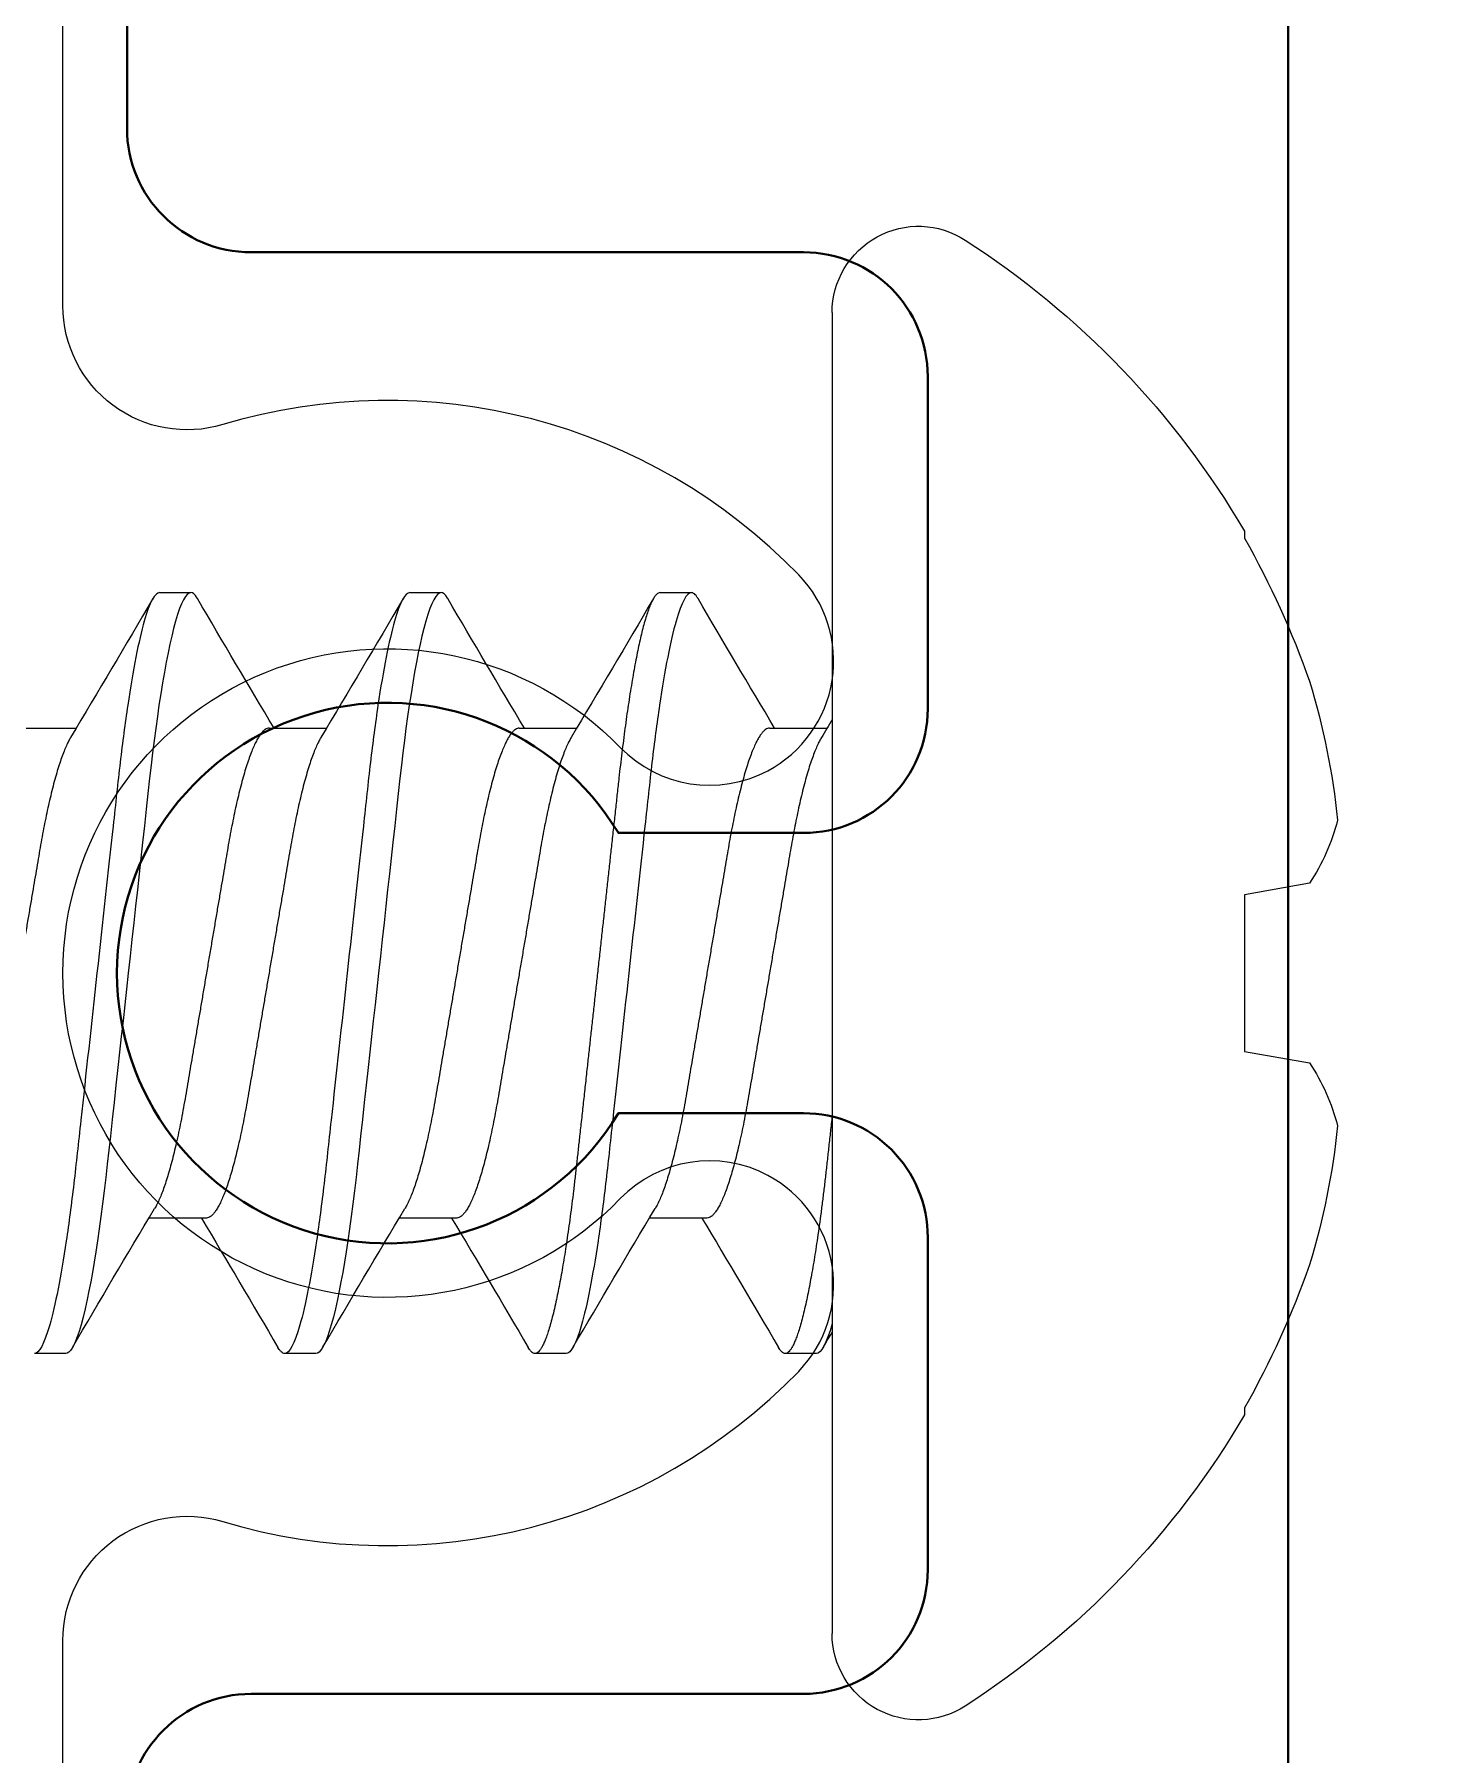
# Model space of a CAD drawing. Extents: x -23 to 190, y -172 to 85.
# Drawn here: x 19.6847 to 20.0371, y 50.8085 to 51.2381 of the extents above; entities that cross this region are included whole.
import ezdxf

# ---------------------------------------------------------------- set-up
doc = ezdxf.new("R2010")
doc.units = 0
doc.header["$MEASUREMENT"] = 0
doc.layers.get('0').update_dxf_attribs({"linetype": 'CONTINUOUS'})
for name, color, linetype in [('Ballons', 7, 'CONTINUOUS'), ('DIM', 7, 'CONTINUOUS'), ('FRAME', 1, 'CONTINUOUS')]:
    doc.layers.add(name, color=color, linetype=linetype)

# ---------------------------------------------------------------- blocks, each defined once
blk = doc.blocks.new('3800 NAIL-ON FRAME')
blk.add_lwpolyline([(-0.2315000000000111, 0.4539999999999935, -0.4142135623731013), (-0.2005000000000052, 0.4230000000000018, -0.414213562373095), (-0.2315000000000111, 0.3919999999999959), (-0.4194999999999993, 0.3919999999999959, 0.4142135623730888), (-0.4505000000000052, 0.36099999999999), (-0.4505000000000052, 0.1110000000000184, 0.4142135623731013), (-0.4194999999999993, 0.0800000000000125), (0.6328386667520078, 0.0800000000000125, 0.5023996456153773), (0.6625312031352735, 0.1199080459770272, -0.2802931864830178), (0.7000410158703687, 0.2637468270843755, -0.4989546285431027), (0.7489734297666075, 0.2560266578411188, -0.3342632004438081), (0.7431630929056325, 0.2191992517051347, 2.470835885113008), (0.8558369070944138, 0.2191992517051347, -0.334263200443826), (0.850026570233382, 0.2560266578411188, -0.4989546285431121), (0.8989589841296208, 0.2637468270843613, -0.2802931864830187), (0.9364687968647161, 0.1199080459770272, 0.5023996456153835), (0.9661613332479817, 0.0800000000000125), (1.412499999999994, 0.0800000000000125, 0.4142135623730909)], format="xyb")
blk = doc.blocks.new('no 10 1 in')
at = {"color": 7, "linetype": 'Continuous', "lineweight": 15}
for p, q in [((55.20248300081474, 25.74198205439473), (55.20248300081474, 25.41210496750098)), ((55.09949382173606, 25.68738256865806), (55.09949382173606, 25.68563231801015)), ((55.24545174943609, 25.67204351016642), (55.23763925010341, 25.67204351016642)), ((55.30795175326404, 25.67204351016642), (55.30013924934809, 25.67204351016642)), ((55.370451757092, 25.67204351016642), (55.36263924400949, 25.67204351016642)), ((55.21810800062591, 25.63821439554657), (55.20375035232002, 25.63821439554657)), ((55.28060800330805, 25.63821439554657), (55.26625037791856, 25.63821439554657)), ((55.34310799796944, 25.63821439554657), (55.32875035883011, 25.63821439554657)), ((55.40560799263083, 25.63821439554657), (55.39125035349151, 25.63821439554657)), ((55.08325871873391, 25.59948114686674), (55.09949382173606, 25.59661846017288)), ((55.09949382173606, 25.59661846017288), (55.09949382173606, 25.55746856172282)), ((55.09949382173606, 25.55746856172282), (55.08325871873391, 25.55460587502896)), ((55.23373300043708, 25.51587262634913), (55.24809064645132, 25.51587262634913)), ((55.29623300197339, 25.51587262634913), (55.3105906227796, 25.51587262634913)), ((55.35873300580135, 25.51587262634913), (55.37309064494067, 25.51587262634913)), ((55.20638925076753, 25.48204351172928), (55.21420175095957, 25.48204351172928)), ((55.26888925201739, 25.48204351172928), (55.27670175135007, 25.48204351172928)), ((55.33138924667879, 25.48204351172928), (55.33920175059474, 25.48204351172928)), ((55.3938892596733, 25.48204351172928), (55.4017017544227, 25.48204351172928)), ((55.09949382173606, 25.46845470388555), (55.09949382173606, 25.46670445323765))]:
    blk.add_line(p, q, dxfattribs=at)
at = {"color": 7, "linetype": 'Continuous', "lineweight": 15, "flags": 128}
for points in [[(55.29847132028281, 25.67054969075648), (55.2985542593247, 25.67070075567803), (55.29896746955126, 25.67129432715438), (55.29936990906891, 25.67171352314512), (55.29976074372062, 25.6719618177768), (55.30013924934809, 25.67204351016642), (55.30057188351693, 25.67193712306208), (55.30102043083527, 25.67161325930338), (55.30148376381614, 25.67106580479429), (55.30196061747416, 25.670290038756), (55.30244957099239, 25.6692827895585), (55.30294005532627, 25.66806669860689), (55.30343911039448, 25.66662596275039), (55.30394503121671, 25.66496237863492), (55.30445605781328, 25.6630794020539), (55.30491514667651, 25.66121692190276), (55.30537549135857, 25.65918835283696), (55.30583576270815, 25.65699942395699), (55.30629460407424, 25.65465679018596), (55.30675068630554, 25.65216800935323), (55.30720269858385, 25.64954139552944), (55.3076493759238, 25.6467859823602), (55.30808950833935, 25.64391139015107), (55.30850063775662, 25.64107844162753), (55.30890387476506, 25.63815602747085), (55.30929834854139, 25.63515339215754), (55.3096832707614, 25.63207992224586), (55.31005788976711, 25.62894507304324), (55.31042157306581, 25.62575827235744), (55.31084289569866, 25.62192627870829), (55.3112782156698, 25.61795619082108), (55.31172819297162, 25.61385237656203), (55.31219168178403, 25.60962535226797), (55.3126158735504, 25.60575670841721), (55.31304879188262, 25.60180846673597), (55.31348935512653, 25.59779056835941), (55.31393638996234, 25.5937135880612), (55.31438868640404, 25.58958864831702), (55.31484497029968, 25.5854273305035), (55.31530393999762, 25.58124156318076), (55.31576424801344, 25.57704351094785), (55.31620170379325, 25.57305390029138), (55.31663800458639, 25.56907483519017), (55.31707200457279, 25.56511676695578), (55.31750257626545, 25.56118996586019), (55.3179286196771, 25.55730442918374), (55.31834908981979, 25.55346979785673), (55.31883610002714, 25.54902826687401), (55.31931239452494, 25.54468440559633), (55.31977655249629, 25.54045129470592), (55.32022726312297, 25.53634080948227), (55.32061737361639, 25.53278301058226), (55.32099516425211, 25.52933790996369), (55.32137443070413, 25.52597059677985), (55.3217659986807, 25.52265809504615), (55.32216910735729, 25.51941137713585), (55.32258294090998, 25.51624144750514), (55.32300657351614, 25.51315927394401), (55.32343899685409, 25.51017563174463), (55.32385708369097, 25.50744116875005), (55.32428114712549, 25.50481388576731), (55.32471013300314, 25.50230208770048), (55.32514296883632, 25.49991358445934), (55.32557853630461, 25.4976556405433), (55.32601568958791, 25.49553487420924), (55.32653138196392, 25.49321954762276), (55.32704579102143, 25.49111133947696), (55.3275570284489, 25.48921709719274), (55.32806327010076, 25.4875420090435), (55.32850958077827, 25.48623452748098), (55.3289492731989, 25.485106013851), (55.32938120154256, 25.48415681648287), (55.32980426582196, 25.48338626621767), (55.33021747604852, 25.48279269474132), (55.3306199063996, 25.48237349875058), (55.33101074105132, 25.4821252041189), (55.33138924667879, 25.48204351172928), (55.33138924667879, 25.48204351172928)], [(55.36097135161045, 25.67054975492241), (55.36105425398609, 25.67070075567803), (55.36146746421265, 25.67129432715438), (55.36186991289686, 25.67171352314512), (55.36226073838201, 25.6719618177768), (55.36263924400949, 25.67204351016642), (55.36307188734489, 25.67193712306208), (55.36352042549667, 25.67161325930338), (55.36398375847754, 25.67106580479429), (55.36446062130211, 25.670290038756), (55.36494956565379, 25.6692827895585), (55.36544004998767, 25.66806669860689), (55.36593911422244, 25.66662596275039), (55.36644503504466, 25.66496237863492), (55.36695605247468, 25.6630794020539), (55.36741515050447, 25.66121692190276), (55.36787549518653, 25.65918835283696), (55.36833576653611, 25.65699942395699), (55.3687946079022, 25.65465679018596), (55.36925068096694, 25.65216800935323), (55.36970270241181, 25.64954139552944), (55.3701493705852, 25.6467859823602), (55.37058951216731, 25.64391139015107), (55.37100063241801, 25.64107844162753), (55.37140386942645, 25.63815602747085), (55.37179836153591, 25.63515339215754), (55.37218326542281, 25.63207992224586), (55.3725578844285, 25.62894507304324), (55.37292157689377, 25.62575827235744), (55.37334289036005, 25.62192627870829), (55.3737782103312, 25.61795619082108), (55.37422819679958, 25.61385237656203), (55.37469167644542, 25.60962535226797), (55.37511586821179, 25.60575670841721), (55.37554878654402, 25.60180846673597), (55.37598934978792, 25.59779056835941), (55.37643638462374, 25.5937135880612), (55.37688868106544, 25.58958864831702), (55.37734497412764, 25.5854273305035), (55.37780394382558, 25.58124156318076), (55.37826425184139, 25.57704351094785), (55.37870171678776, 25.57305390029138), (55.37913800841435, 25.56907483519017), (55.37957200840074, 25.56511676695578), (55.38000258009341, 25.56118996586019), (55.38042862350505, 25.55730442918374), (55.38084909364775, 25.55346979785673), (55.38133609468854, 25.54902826687401), (55.38181238918634, 25.54468440559633), (55.38227654715768, 25.54045129470592), (55.38272726695093, 25.53634080948227), (55.38311737744434, 25.53278301058226), (55.38349516808007, 25.52933790996369), (55.38387442536553, 25.52597059677985), (55.38426600250866, 25.52265809504615), (55.38466911118525, 25.51941137713585), (55.38508294473794, 25.51624144750514), (55.38550656817754, 25.51315927394401), (55.38593899151548, 25.51017563174463), (55.38635707835237, 25.50744116875005), (55.38678114178688, 25.50481388576731), (55.3872101368311, 25.50230208770048), (55.38764296349772, 25.49991358445934), (55.38807854013257, 25.4976556405433), (55.38851569341587, 25.49553487420924), (55.38903138579187, 25.49321954762276), (55.38954579484938, 25.49111133947696), (55.39005703227686, 25.48921709719274), (55.39056326476215, 25.4875420090435), (55.39100958460622, 25.48623452748098), (55.39144928619342, 25.485106013851), (55.39188119620395, 25.48415681648287), (55.39230426964991, 25.48338626621767), (55.39271747987647, 25.48279269474132), (55.39311991022756, 25.48237349875058), (55.39351073571271, 25.4821252041189), (55.3938892596733, 25.48204351172928), (55.3938892596733, 25.48204351172928)]]:
    blk.add_lwpolyline(points, dxfattribs=at)
at = {"color": 7, "linetype": 'Continuous', "lineweight": 15}
for centre, radius, start, end in [((55.18092154426161, 25.74198205439473), 0.02156145655312534, 0, 122.8269558701227), ((55.28732704218613, 25.57704351094785), 0.2178440413713973, 122.8269558701227, 149.5687030616752), ((55.28998055569139, 25.57752083767375), 0.2190280554298501, 150.4227545900231, 160.7023379561405), ((51.50480946140726, 27.85534730688103), 4.323754595257781, 329.1508481980541, 329.6488847840764), ((58.80120793838091, 27.75101311908649), 4.118230013088147, 210.3433357946195, 210.9045057771042), ((51.65367072428712, 27.80427646349839), 4.223423612983351, 329.1448933777581, 329.6547560489629), ((58.80174858982803, 27.71433524226488), 4.046229311126766, 210.3383263484234, 210.9094962099557), ((51.75610321977281, 27.78065740000786), 4.17702943047085, 329.1420961096958, 329.6576222543163), ((58.8580496464686, 27.71066686231959), 4.039026352696465, 210.3378401741178, 210.9100133125759), ((55.25796247835129, 25.59666824675716), 0.1826348413283168, 163.052867803224, 174.1784538826409), ((57.16926514069661, 26.81522667557482), 2.290983697568838, 210.85319185253, 210.9833209132593), ((55.12544307778808, 25.62765663442946), 0.05072847838185632, 194.2228239233463, 213.7394783919542), ((55.12544307778808, 25.52643038746624), 0.05072847838185224, 146.2605216080458, 165.7771760766556), ((55.25796247835127, 25.55741877513854), 0.1826348413283023, 185.8215461173591, 196.947132196777), ((51.77474322475578, 23.43954461363428), 4.046635323498558, 30.33836058820833, 30.90947317495329), ((51.77557817450397, 23.4030418779116), 4.118293560377262, 30.34333453792866, 30.90449582873395), ((51.90534072921893, 23.44285925778144), 4.040130109436084, 30.33789598918698, 30.90991267716701), ((58.82012580343135, 23.37379167677278), 4.176318377548153, 149.1420537306423, 149.6576676404645), ((58.92247067112373, 23.3502248229983), 4.222610561541875, 149.1448503211664, 149.6548111339427), ((58.94494949886298, 23.37389479919774), 4.176114131141846, 149.1420275537301, 149.6576667535152), ((55.28998055569138, 25.57656618422195), 0.2190280554298468, 199.2976620438602, 209.5772454099777), ((49.73058557969242, 22.27333169974884), 6.345983025656026, 30.388588905166, 30.42866092032509), ((55.28732704218613, 25.57704351094785), 0.2178440413713974, 210.4312969383257, 237.1730441298779), ((55.18092154426161, 25.41210496750098), 0.02156145655312525, 237.1730441298779, 0)]:
    blk.add_arc(centre, radius, start, end, dxfattribs=at)
for points, knots in [([(55.23597153416068, 25.67055007575203), (55.23599914077148, 25.67060112026307), (55.2361668211121, 25.67091116053054), (55.23646717666681, 25.67131246388517), (55.23686991512875, 25.67174084398432), (55.23726116982814, 25.67199551573273), (55.2375136630623, 25.67202756784065), (55.23763925010341, 25.67204351016642)], [0, 0, 0, 0, 0.0475846241560833, 0.2890251919446797, 0.5283640768646897, 0.765414070343236, 1, 1, 1, 1]), ([(55.23763925081474, 25.67204351094785), (55.2387668880597, 25.67204351094785), (55.24008132845672, 25.66973142796351), (55.24283517113637, 25.66010102345725), (55.24426689270705, 25.65279271829845), (55.24625081307305, 25.6394707256115), (55.24688506857959, 25.63465332724029), (55.24807006589627, 25.6246057901924), (55.24862143672465, 25.61938597544946), (55.25047731918657, 25.60246032739677), (55.25186868211026, 25.58977109753273), (55.25465981953252, 25.56431592424166), (55.25605118245564, 25.5516266943828), (55.25790706491615, 25.53470104634298), (55.25845843574398, 25.52948123160492), (55.2596434330617, 25.51943369456226), (55.2602776885687, 25.51461629619478), (55.26226160893571, 25.50129430352214), (55.26369333050658, 25.49398599837725), (55.26644717318553, 25.4843555939016), (55.2677616135794, 25.4820435109337), (55.26888925082549, 25.48204351094785)], [0, 0, 0, 0, 0.125, 0.125, 0.25, 0.25, 0.3124999999999999, 0.3124999999999999, 0.3749999999999999, 0.3749999999999999, 0.4999999999999998, 0.4999999999999998, 0.6249999999999998, 0.6249999999999998, 0.6874999999999998, 0.6874999999999998, 0.7499999999999998, 0.7499999999999998, 0.8749999999999999, 0.8749999999999999, 1, 1, 1, 1]), ([(55.24545174943609, 25.67204351016642), (55.24559520275932, 25.67202300416853), (55.24588380951816, 25.67198174914944), (55.24633304079947, 25.67164559174505), (55.246796222383, 25.67110143135447), (55.2472731292911, 25.67032471045599), (55.24775914352301, 25.66932372785606), (55.2482525747873, 25.66810025594469), (55.24875162516673, 25.66665952158846), (55.24925754654697, 25.66499593769278), (55.24975026806415, 25.66318040968329), (55.25022764470807, 25.66124370016087), (55.25068799761355, 25.65921515166657), (55.25114825673576, 25.65702624981231), (55.25160709338569, 25.65468363904181), (55.25206317342417, 25.652194887003), (55.25251518393334, 25.64956828516565), (55.25296185873412, 25.6468128832244), (55.25339477187756, 25.64398547447141), (55.25381313070754, 25.64110270693535), (55.25421637270828, 25.63818025321751), (55.2546108671933, 25.63517755714143), (55.2549957745166, 25.63210400426111), (55.25537047274166, 25.62896904230123), (55.25575605328009, 25.62558835423124), (55.25615451746472, 25.6219284952143), (55.25659084373287, 25.61795655007512), (55.25704063021532, 25.61385252726575), (55.25748743500763, 25.60977819042834), (55.25792837687823, 25.60575664266631), (55.25836131116132, 25.60180834635605), (55.25880187086179, 25.59779042968723), (55.25924890438402, 25.59371344722477), (55.25970120086814, 25.58958852713243), (55.26015747840652, 25.58542724023919), (55.2606164464665, 25.58124151864332), (55.26106912942341, 25.5771130355999), (55.26151420362378, 25.57305394315996), (55.2619505000359, 25.56907491212181), (55.26238449943384, 25.56511687279165), (55.2628150604089, 25.56119009382042), (55.26324111161419, 25.55730454875487), (55.26368638532995, 25.55324367460072), (55.26414858588426, 25.54902835783096), (55.26462488876116, 25.54468440880887), (55.2650891135825, 25.54045115782303), (55.26552381714713, 25.53648495682848), (55.26593039460857, 25.53278257361333), (55.26630753020961, 25.52932275727501), (55.26668656419744, 25.52594406043168), (55.26707855476241, 25.52263146305734), (55.26748157148268, 25.51938463018944), (55.26789544606005, 25.51621462776006), (55.26831907955442, 25.51313240926811), (55.26874428525369, 25.51019858678821), (55.2691696025306, 25.50741687997505), (55.26959365974108, 25.50478959692839), (55.27002265271222, 25.50227781539368), (55.27045547607911, 25.499889331286), (55.27089104419235, 25.49763140672428), (55.27135422058555, 25.49538440877557), (55.27184388328973, 25.49318595399443), (55.2723582785206, 25.49107776727332), (55.27286951607229, 25.48918354663703), (55.27335779523987, 25.48756786661972), (55.27382206993929, 25.48620776963383), (55.27426176475203, 25.48507923669865), (55.274693692776, 25.48413001420993), (55.27511675331604, 25.48335943905086), (55.2755300172979, 25.48276583007982), (55.27593231736321, 25.48234662852347), (55.2763237180456, 25.48209821022915), (55.27671938792144, 25.48201273150128), (55.27713379456378, 25.48211353858109), (55.27758323162412, 25.48244396566625), (55.27799560822847, 25.48291035775009), (55.27826194109238, 25.4833638559405), (55.27837031290804, 25.48354838601151)], [0, 0, 0, 0, 0.014250970515747, 0.02867083395829379, 0.0432455605860073, 0.05796005893942949, 0.07279824684337434, 0.08747549510192645, 0.1022388462348922, 0.1170708258497321, 0.1319534697001402, 0.145269668055388, 0.1585983792483641, 0.1719262706320481, 0.1852400672113434, 0.1985265011892458, 0.2117725200351898, 0.2249653172110372, 0.2380924041017369, 0.2504952479479031, 0.2628177770988586, 0.2750503741180407, 0.2871838906862724, 0.2992096422145172, 0.3111194732856448, 0.3250776016755931, 0.3391848918256014, 0.3534464293173124, 0.3678482881552377, 0.3808137721901372, 0.3938680654562873, 0.4069994775579623, 0.420195861085478, 0.4334447056594952, 0.4467331701988932, 0.460048184636947, 0.4733765148436073, 0.486042770305756, 0.4986975958655294, 0.5113296274668587, 0.5239276225549957, 0.5364805188953313, 0.5489775220637735, 0.5636196884293365, 0.5781530385395015, 0.5925617670845537, 0.6068309580629061, 0.6194421771415499, 0.6319222035220327, 0.6444181475558085, 0.6570447339619278, 0.6697925526217183, 0.6826516389892241, 0.6956113718396963, 0.7086606194794061, 0.7211337684189874, 0.7336668203797982, 0.7462490736195756, 0.7588695665990571, 0.7715171074626775, 0.7841803922080459, 0.7991092243915966, 0.8140253399894419, 0.8289101170922928, 0.8437451873361655, 0.8569343534214754, 0.8700570508208987, 0.8831011953904024, 0.8960551499038453, 0.9089077883245548, 0.9216485475766875, 0.9342674626675527, 0.9467552072089107, 0.9610061777246577, 0.9754260411672045, 0.9900007663443864, 1, 1, 1, 1]), ([(55.30795175083663, 25.67204351094785), (55.30907938808254, 25.67204351091904), (55.31039382847955, 25.66973142790702), (55.31314767115704, 25.66010102336164), (55.31457939272561, 25.6527927181918), (55.31656331308793, 25.63947072550262), (55.31719756859317, 25.63465332713292), (55.31838256590727, 25.62460579009145), (55.31893393673556, 25.61938597534995), (55.32078981919651, 25.6024603273061), (55.32218118211883, 25.5897710974545), (55.32497231953774, 25.56431592419413), (55.3263636824589, 25.55162669435308), (55.32821956491698, 25.53470104633546), (55.32877093574414, 25.52948123160388), (55.32995593306038, 25.51943369457307), (55.33059018856654, 25.51461629621096), (55.33257410893091, 25.50129430355094), (55.33400583049988, 25.49398599840941), (55.33675967317594, 25.48435559392639), (55.33807411357114, 25.48204351094785), (55.33920175081474, 25.48204351094785)], [0, 0, 0, 0, 0.1249999999999999, 0.1249999999999999, 0.2499999999999999, 0.2499999999999999, 0.3124999999999999, 0.3124999999999999, 0.3749999999999998, 0.3749999999999998, 0.4999999999999998, 0.4999999999999998, 0.6249999999999998, 0.6249999999999998, 0.6874999999999998, 0.6874999999999998, 0.7499999999999999, 0.7499999999999999, 0.8749999999999999, 0.8749999999999999, 1, 1, 1, 1]), ([(55.37045175087083, 25.67204351094785), (55.37157938811894, 25.672043510874), (55.37289382851686, 25.66973142781575), (55.37564767119283, 25.66010102319727), (55.37707939275899, 25.65279271800129), (55.37906331311638, 25.63947072529476), (55.37969756861978, 25.63465332692273), (55.38088256593009, 25.62460578988252), (55.38143393675887, 25.61938597513741), (55.38328981922028, 25.60246032708934), (55.38468118214177, 25.58977109724536), (55.38747231955714, 25.56431592401717), (55.38886368247567, 25.5516266942002), (55.39071956492971, 25.53470104621934), (55.3912709357556, 25.52948123149967), (55.39245593307139, 25.51943369448677), (55.39309018857714, 25.51461629613419), (55.39507410893981, 25.50129430350241), (55.39650583050699, 25.49398599837897), (55.39925967317928, 25.48435559392031), (55.40057411357257, 25.48204351094785), (55.40170175081474, 25.48204351094785)], [0, 0, 0, 0, 0.1249999999999999, 0.1249999999999999, 0.2499999999999998, 0.2499999999999998, 0.3124999999999998, 0.3124999999999998, 0.3749999999999998, 0.3749999999999998, 0.4999999999999998, 0.4999999999999998, 0.6249999999999998, 0.6249999999999998, 0.6874999999999998, 0.6874999999999998, 0.7499999999999998, 0.7499999999999998, 0.875, 0.875, 1, 1, 1, 1]), ([(55.21810800062591, 25.63821439554657), (55.21826837442303, 25.63819791752586), (55.21859127907588, 25.63816473985188), (55.21909569580529, 25.63789433000777), (55.21961712238168, 25.63745619589612), (55.22015506537505, 25.63683052647272), (55.22070710130015, 25.63601942183516), (55.22127107151135, 25.63502111679106), (55.22184451202807, 25.63383708876755), (55.22243408818449, 25.63244845191786), (55.22303728335547, 25.63085005650755), (55.22365116741442, 25.62903920172864), (55.22426331240588, 25.62704983999374), (55.22487055627271, 25.62489322353303), (55.22546981535151, 25.62258222805798), (55.22604936662003, 25.62016776304294), (55.22660702929242, 25.6176719107067), (55.22714130977594, 25.61511574969101), (55.22765851585446, 25.61247418308021), (55.2281588136535, 25.60976129824681), (55.22863735624223, 25.60697151381785), (55.22912657275073, 25.60409314568072), (55.22963486909298, 25.60110971933286), (55.23016895861561, 25.59797290824451), (55.23072811113537, 25.5946894699473), (55.23131056062045, 25.59126905459928), (55.23190521965357, 25.58777699255232), (55.2325092074263, 25.58423011163566), (55.2331195112602, 25.5806461643223), (55.23372370903191, 25.57709807120175), (55.23431865179624, 25.5736043421457), (55.23490153023785, 25.57018143430032), (55.23547891065746, 25.56679081705025), (55.23604815252327, 25.56344799295449), (55.23660674309362, 25.56016774623056), (55.23715230758063, 25.55696391028168), (55.23768273409597, 25.55384921332941), (55.23820388323325, 25.55078818886769), (55.23871453977347, 25.54779177047042), (55.23921420299646, 25.54484870200263), (55.23973495765664, 25.54199355913988), (55.24027468240063, 25.53921663985017), (55.24083318350463, 25.53653192540829), (55.24139902740407, 25.53399542190416), (55.24196917738082, 25.53161603647465), (55.24254058485188, 25.52940047018009), (55.24311952275557, 25.52732441057146), (55.24370330954482, 25.52539934111174), (55.24428922210145, 25.52363481041977), (55.24487441640729, 25.52204119992825), (55.24545640997125, 25.52061864175245), (55.24604045324407, 25.51937850160651), (55.24644749218654, 25.51858702676756), (55.24665941596082, 25.5182642548177), (55.24667626445705, 25.51823859360061)], [0, 0, 0, 0, 0.01842478024955827, 0.03709737735799594, 0.05599457275137289, 0.07509112681264532, 0.09435996027882257, 0.1137723075818015, 0.1332980220092058, 0.1529057719017062, 0.1734999130193766, 0.1941112290590353, 0.21470194082278, 0.235234522795083, 0.2556721062229528, 0.275978878918167, 0.2952092336837578, 0.3142607180579041, 0.3331066528449961, 0.3517222808543716, 0.3701001172728254, 0.3885858868828116, 0.4073141437635868, 0.4262611805346554, 0.4463168213122248, 0.4665526809656996, 0.4869351619209591, 0.5074290699810341, 0.5279979820753224, 0.5486046121800853, 0.568275357981619, 0.5879132867256204, 0.6074859374523153, 0.6269615102513694, 0.6463092020188251, 0.6654994809966064, 0.6845043711817407, 0.703297638766076, 0.7227321948865051, 0.7419702268001197, 0.7614293989093733, 0.7811450107843247, 0.801088890909418, 0.8212304930973919, 0.8406113535102653, 0.8601128836650169, 0.8797040010649417, 0.8993527071163561, 0.9190264286610461, 0.9386923305914767, 0.9583176413698784, 0.9778700307042908, 0.998240609363093, 1, 1, 1, 1]), ([(55.28060800330805, 25.63821439554657), (55.28076837644902, 25.63819791752294), (55.28109127980628, 25.63816473984044), (55.28159569962087, 25.63789432999999), (55.28211712938725, 25.63745619600832), (55.28265506301686, 25.63683052629062), (55.2832071064272, 25.63601942193372), (55.28377107615767, 25.63502111701142), (55.28434450408423, 25.63383708817523), (55.28493409796746, 25.63244845267884), (55.28553727448966, 25.63085005567654), (55.28615117519013, 25.62903920233374), (55.28676331268605, 25.62704983982064), (55.28737055670576, 25.62489322331795), (55.28796982258962, 25.62258222878554), (55.28854936002051, 25.62016776227182), (55.28910703093628, 25.61767191117624), (55.28964130496713, 25.61511574928756), (55.29015851541505, 25.61247418312057), (55.29065881558303, 25.60976129839549), (55.29113735801881, 25.60697151385485), (55.29162657291474, 25.60409314537725), (55.29213487602994, 25.60110972022606), (55.29266895294565, 25.59797290752025), (55.29322810822497, 25.59468946983926), (55.29381055995774, 25.59126905461469), (55.29440522074768, 25.58777699247493), (55.29500921293801, 25.58423011217599), (55.2956195108091, 25.58064616385679), (55.29622371448601, 25.57709807225584), (55.29681864001535, 25.57360434014949), (55.2974015409465, 25.57018143635448), (55.2979789018145, 25.56679081532942), (55.29854815958119, 25.56344799385915), (55.29910674623798, 25.56016774624002), (55.29965231073951, 25.55696391063155), (55.30018272760276, 25.55384921238745), (55.3007038883291, 25.550788189792), (55.30121453477347, 25.54779176999643), (55.30171419979616, 25.54484870189018), (55.30223495738038, 25.54199355929468), (55.30277468210551, 25.53921664000288), (55.30333318023037, 25.53653192538491), (55.30389902246925, 25.53399542185438), (55.30446916881137, 25.53161603577716), (55.30504059267188, 25.52940047110476), (55.30561952228335, 25.52732441054487), (55.3062032990026, 25.5253993403202), (55.30678923344595, 25.52363481128473), (55.30737440361925, 25.52204119997616), (55.3079564183741, 25.52061863905866), (55.30854042711526, 25.51937851326085), (55.30894735936253, 25.51858733092927), (55.3091590775511, 25.518264772106), (55.30917575495761, 25.51823936359171)], [0, 0, 0, 0, 0.0184251027647553, 0.03709802965821295, 0.05599555782129078, 0.07509244304691344, 0.09436161793105752, 0.1137743049857689, 0.1333003568678265, 0.1529084574638926, 0.1735029536440188, 0.1941146380470033, 0.2147057091434123, 0.2352386515920642, 0.2556765959629897, 0.275983718842888, 0.2952144133002441, 0.3142662301070419, 0.3331124977580509, 0.3517284545405079, 0.3701066136059323, 0.3885927077577974, 0.4073212954122544, 0.4262686587644501, 0.4463246516450415, 0.4665608686608161, 0.4869437095810388, 0.5074379795839566, 0.5280072506324145, 0.5486142425135375, 0.5682853271586029, 0.5879236093151402, 0.6074965972229477, 0.6269725183244194, 0.6463205497659256, 0.6655111635846552, 0.6845163833624535, 0.7033099848632465, 0.7227448783065449, 0.7419832479689876, 0.7614427636524479, 0.7811587216607688, 0.8011029498885224, 0.8212449036117626, 0.8406261042810055, 0.8601279853427309, 0.8797194423879138, 0.8993684890722423, 0.919042564686904, 0.9387088032123949, 0.9583344628551496, 0.9778871911706069, 0.9982581359476765, 1, 1, 1, 1]), ([(55.34310799796944, 25.63821439554657), (55.34326837102518, 25.63819791752005), (55.34359127421082, 25.63816473983173), (55.34409569533108, 25.63789433003557), (55.34461712012222, 25.63745619580913), (55.34515507292188, 25.63683052670387), (55.34570709813374, 25.63601942171841), (55.34627106766666, 25.63502111662547), (55.34684451496233, 25.63383708902865), (55.34743408460022, 25.63244845166154), (55.34803728585046, 25.63085005676156), (55.34865116554869, 25.62903920170589), (55.34926330829713, 25.62704983988787), (55.3498705519397, 25.62489322339587), (55.35046981412464, 25.62258222809185), (55.35104936675455, 25.62016776296569), (55.35160703421717, 25.61767191111864), (55.35214130810168, 25.61511574919536), (55.35265852242805, 25.61247418390376), (55.35315880715675, 25.60976129760757), (55.35363735333173, 25.60697151393221), (55.35412656813364, 25.60409314546455), (55.35463486781478, 25.60110971936059), (55.35516895940906, 25.59797290835562), (55.35572811402562, 25.59468947064185), (55.35631055251744, 25.59126905379541), (55.3569052130939, 25.58777699157715), (55.35750921965265, 25.58423011317021), (55.358119514134, 25.58064616377339), (55.35872371734904, 25.57709807209306), (55.35931864786191, 25.57360434134456), (55.35990152920676, 25.57018143425278), (55.36047890989255, 25.56679081654527), (55.36104816147082, 25.56344799354522), (55.3616067534082, 25.5601677472405), (55.36215230279166, 25.55696390975393), (55.3626827209233, 25.55384921175652), (55.36320389151305, 25.55078818973583), (55.36371455246677, 25.54779177141884), (55.3642142029689, 25.5448487018103), (55.36473494955519, 25.54199355860724), (55.36527467856541, 25.5392166402177), (55.36583317030323, 25.53653192447212), (55.36639903395027, 25.53399542344434), (55.36696915511894, 25.53161603417235), (55.3675406051276, 25.5294004726553), (55.36811950830678, 25.5273244090915), (55.36870331124432, 25.52539934164277), (55.36928922059433, 25.52363481016351), (55.36987441167615, 25.52204120043403), (55.37045642150215, 25.52061863942822), (55.37104042944587, 25.51937851151363), (55.37144741478056, 25.51858724345233), (55.37165917311076, 25.51826463045087), (55.37167589628397, 25.51823915276081)], [0, 0, 0, 0, 0.01842501359509583, 0.0370978501195302, 0.05599528682661015, 0.07509208783272424, 0.09436116112000224, 0.1137737542255659, 0.1332997201615305, 0.152907717244316, 0.1735021224153407, 0.1941136983936681, 0.2147046698380518, 0.2352375129159963, 0.2556753583759647, 0.2759823914143846, 0.2952129928033596, 0.3142647174074682, 0.3331108938505584, 0.3517267527343202, 0.3701048228572721, 0.388590827544305, 0.4073193245603642, 0.4262666042938932, 0.4463225001120101, 0.4665586108119918, 0.4869413530879347, 0.5074355324892018, 0.5280047039911373, 0.5486115961431852, 0.5682825855885684, 0.58792076406122, 0.607493665833916, 0.626969492680214, 0.6463174304854781, 0.665507943151866, 0.6845130709524848, 0.7033065894524049, 0.7227413965914794, 0.7419796655516964, 0.7614390792875749, 0.7811549418790456, 0.8010990735852181, 0.8212409381376609, 0.8406220365764531, 0.8601238317895505, 0.8797151854156601, 0.8993641456586239, 0.9190381173871286, 0.9387042694019346, 0.9583298340648447, 0.9778824677534141, 0.9982533139437763, 1, 1, 1, 1]), ([(55.20516519751207, 25.63584434000899), (55.2053251025787, 25.63557061867159), (55.20567367067321, 25.63497394886607), (55.20621963929603, 25.63383400588699), (55.20680905281611, 25.6324493258629), (55.20741229505453, 25.63084981735023), (55.20802616468772, 25.62903926575195), (55.20863831277983, 25.62704982287296), (55.20924555524802, 25.62489322800033), (55.20984481682499, 25.62258222698377), (55.21042436625806, 25.62016776324136), (55.21098203045903, 25.61767191072104), (55.21151630995383, 25.6151157497112), (55.21203351513976, 25.61247418298426), (55.2125338140827, 25.60976129830376), (55.21301235633469, 25.60697151380457), (55.2135015730823, 25.60409314570169), (55.21400986880862, 25.60110971920747), (55.21454396066473, 25.59797290846574), (55.2151031111365, 25.59468946992145), (55.21568555961698, 25.59126905453133), (55.21628021799795, 25.58777699230918), (55.21688420946826, 25.58423011188126), (55.21749451263726, 25.5806461643952), (55.21809870940393, 25.57709807123264), (55.2186936502339, 25.57360434191334), (55.21927653055138, 25.57018143432207), (55.21985391209467, 25.5667908171321), (55.22042315437399, 25.56344799309637), (55.22098174222434, 25.56016774594711), (55.2215273104243, 25.5569639106823), (55.22205773148449, 25.55384921286294), (55.22257888538616, 25.55078818909758), (55.22308954184334, 25.54779177066006), (55.22358920050789, 25.54484870161112), (55.22410996004126, 25.54199355937448), (55.22464968333583, 25.53921663977527), (55.22520818533901, 25.53653192565771), (55.22577402701864, 25.53399542162358), (55.22634417170528, 25.53161603717466), (55.22691558893381, 25.52940046611286), (55.2274945197818, 25.52732442756573), (55.22807831168626, 25.52539927670817), (55.22866421078331, 25.52363505118112), (55.22924945376237, 25.52204030252767), (55.22983126674931, 25.5206219777827), (55.23041600388882, 25.51936588367828), (55.23100060572768, 25.51828561793005), (55.23158180114586, 25.51739392097347), (55.23214798382827, 25.51670598179023), (55.23269635282911, 25.51622431834432), (55.23322623635518, 25.51592717375837), (55.23356486509402, 25.51589072421299), (55.23373300043708, 25.51587262634913)], [0, 0, 0, 0, 0.01654962595309589, 0.03607560226199732, 0.05568361567491493, 0.0762780335451857, 0.09688962494247091, 0.1174806123305439, 0.1380134696885864, 0.1584513282953225, 0.1787583728204174, 0.1979889860255289, 0.217040725410464, 0.2358869124620442, 0.2545027906345552, 0.2728808735390125, 0.2913668910826167, 0.3100953991492816, 0.3290426910503652, 0.3490985997868138, 0.369334729798706, 0.3897174841265302, 0.4102116691991012, 0.4307808571663935, 0.4513877625663882, 0.471058771110906, 0.4906969643218007, 0.5102698786332427, 0.5297457126412877, 0.5490936628517414, 0.5682842002468709, 0.5872893432966139, 0.6060828649267833, 0.6255176817060821, 0.6447559697435683, 0.6642154047848093, 0.6839312810881878, 0.7038754287032726, 0.7240172989562007, 0.7433984171993349, 0.7629002131772311, 0.7824915911846271, 0.8021405607671187, 0.8218145461783971, 0.8414807118705383, 0.8611062880243924, 0.8806589353113476, 0.9010297893045832, 0.9212508932164807, 0.9412888246863016, 0.9611121013544733, 0.9806914492792234, 1, 1, 1, 1]), ([(55.26766533282288, 25.63584409709513), (55.26782519278051, 25.63557045274073), (55.26817371576481, 25.6349738596448), (55.26871963666882, 25.63383400395972), (55.26930905272351, 25.63244932638002), (55.26991229723515, 25.63084981733917), (55.27052616511993, 25.62903926581352), (55.27113831117087, 25.62704982278132), (55.27174555340819, 25.62489322790417), (55.27234481786691, 25.62258222722907), (55.272924362786, 25.62016776292311), (55.2734820320024, 25.61767191106846), (55.27401630595654, 25.61511574926271), (55.27453351833165, 25.61247418350505), (55.27503381083068, 25.609761298009), (55.27551235494758, 25.60697151387088), (55.27600157050561, 25.60409314550514), (55.27650986924607, 25.60110971925863), (55.27704396389713, 25.59797290895985), (55.27760310643153, 25.59468946912332), (55.27818556400674, 25.5912690552972), (55.27878021414735, 25.58777699142109), (55.27938421628119, 25.58423011276373), (55.27999451188161, 25.5806461638146), (55.28059871482024, 25.57709807208663), (55.2811936452868, 25.5736043413319), (55.28177652707564, 25.57018143430974), (55.28235390603993, 25.56679081633131), (55.28292316393127, 25.56344799481913), (55.28348173231659, 25.5601677443248), (55.28402731600762, 25.55696391171105), (55.28455772788163, 25.55384921222241), (55.28507888995613, 25.5507881898376), (55.28558953602955, 25.5477917699846), (55.2860892011522, 25.54484870189184), (55.28660995870854, 25.54199355930008), (55.28714968344438, 25.53921663997916), (55.28770818155456, 25.53653192547581), (55.2882740238412, 25.53399542151681), (55.28884417001275, 25.5316160369869), (55.28941559450888, 25.52940046654401), (55.28999452173153, 25.52732442767217), (55.29057830731742, 25.52539927645024), (55.2911642082932, 25.52363505122868), (55.29174944987583, 25.52204030240772), (55.29233126662206, 25.5206219778799), (55.29291600358361, 25.51936588374186), (55.29350060224874, 25.51828561786747), (55.29408179721726, 25.51739392092465), (55.29464798479467, 25.51670598187324), (55.29519634816923, 25.51622431828377), (55.29572623598203, 25.51592717376836), (55.29606486599688, 25.5158907242163), (55.29623300197339, 25.51587262634913)], [0, 0, 0, 0, 0.01654503375267879, 0.03607110013425114, 0.05567920668769266, 0.07627372231045497, 0.09688540883261038, 0.117476490710316, 0.1380094439098288, 0.1584473989818752, 0.1787545367125832, 0.1979852412389551, 0.2170370680211101, 0.2358833455398526, 0.2544993081667244, 0.2728774768547849, 0.2913635806858, 0.3100921781463742, 0.3290395594977917, 0.349095558759266, 0.369331786370539, 0.3897146337153684, 0.410208918739855, 0.4307782005581952, 0.4513852032289513, 0.4710562981736163, 0.4906945819695787, 0.5102675887154942, 0.5297435200143801, 0.5490915531796762, 0.5682821853245495, 0.5872874150533072, 0.6060810263942581, 0.625515930013489, 0.6447543097489664, 0.6642138356212512, 0.6839298039526676, 0.7038740426230367, 0.7240160068924197, 0.7433972177094822, 0.7628991089822142, 0.7824905762853049, 0.8021396332576948, 0.8218137105014763, 0.8414799679896204, 0.8611056379081913, 0.8806583764612784, 0.9010293234182852, 0.9212505217164777, 0.9412885487742138, 0.9611119159571702, 0.9806913572393035, 1, 1, 1, 1]), ([(55.33016474082439, 25.63584514208306), (55.33032479678431, 25.63557116773048), (55.33067351548211, 25.63497425162998), (55.33121964332211, 25.63383401116274), (55.33180904992483, 25.63244932419826), (55.33241229704286, 25.63084981790447), (55.33302616424369, 25.62903926566561), (55.33363831033668, 25.62704982280792), (55.3342455530866, 25.62489322794499), (55.33484481550924, 25.62258222688174), (55.33542436807664, 25.62016776327014), (55.33598203555508, 25.61767191103975), (55.33651630943545, 25.61511574921617), (55.337033523763, 25.6124741838983), (55.33753380849105, 25.60976129760896), (55.33801235466744, 25.606971513932), (55.33850156946432, 25.604093145464), (55.3390098691645, 25.60110971936308), (55.33954396068538, 25.59797290834588), (55.340103115593, 25.59468947068075), (55.34068555297385, 25.59126905364861), (55.34128021765529, 25.58777699262086), (55.3418842083731, 25.58423011208319), (55.34249450813768, 25.58064616408214), (55.34309870588487, 25.57709807095625), (55.34369365263208, 25.57360434244635), (55.34427652881543, 25.5701814339647), (55.34485391452097, 25.56679081759076), (55.34542315094151, 25.56344799260433), (55.34598174460191, 25.56016774660827), (55.34652730206712, 25.55696390948003), (55.34705774006922, 25.55384921433411), (55.34757887699317, 25.55078818791342), (55.34808954428317, 25.54779177100128), (55.34858920376301, 25.54484870172284), (55.34910996288341, 25.5419935593478), (55.3496496871224, 25.53921663996018), (55.35020818563314, 25.53653192550357), (55.35077402682411, 25.53399542142557), (55.35134417676553, 25.5316160376549), (55.35191558683823, 25.52940046595928), (55.35249451411146, 25.52732442716238), (55.35307831408883, 25.52539927700107), (55.35366421131035, 25.52363505115042), (55.35424945391659, 25.52204030242856), (55.35483127040792, 25.52062197787465), (55.3554160073684, 25.5193658837422), (55.35600060630347, 25.5182856178718), (55.35658180019517, 25.51739392090726), (55.35714799167733, 25.51670598202985), (55.35769634036019, 25.5162243181649), (55.35822622905845, 25.51592717374725), (55.35856486623526, 25.51589072421171), (55.35873300580135, 25.51587262634913)], [0, 0, 0, 0, 0.01656501182175252, 0.0360906857457846, 0.05569838958985705, 0.07629248677037952, 0.09690375450141435, 0.1174944180066475, 0.1380269540147543, 0.15846449382558, 0.1787712231711643, 0.1980015369654003, 0.2170529766498824, 0.2358988712473306, 0.2545144517298626, 0.2728922470077292, 0.2913779752355093, 0.3101061921658291, 0.3290531885417105, 0.3491087844227633, 0.3693445924905571, 0.3897270299414284, 0.4102208942693054, 0.4307897581581096, 0.4513963421329119, 0.4710670460669133, 0.4907049308494874, 0.5102775399083228, 0.5297530669817087, 0.549100715437461, 0.5682909493864492, 0.5872958010902848, 0.6060890226281136, 0.6255235391185405, 0.644761527965936, 0.664220658456861, 0.6839362261964838, 0.7038800596370308, 0.7240216146591757, 0.7434024316860944, 0.7629039181847602, 0.7824949874256867, 0.8021436538173311, 0.8218173313204681, 0.8414831892268506, 0.8611084603883236, 0.8806608016661427, 0.901031334723409, 0.921252122164475, 0.9412897420867835, 0.9611126984377787, 0.9806917419020942, 1, 1, 1, 1]), ([(55.39266517548069, 25.63584438584179), (55.39282508818066, 25.63557065006656), (55.3931736626725, 25.63497396632122), (55.39371964648122, 25.63383400633441), (55.39430905767468, 25.63244932608001), (55.39491228456173, 25.63084981644847), (55.3955261749998, 25.62903926691464), (55.39613830183506, 25.62704982221443), (55.39674554488542, 25.6248932272983), (55.39734482515347, 25.62258222821024), (55.39792435997204, 25.62016776260698), (55.39848202788829, 25.61767191037965), (55.39901631649239, 25.61511575000338), (55.399533525577, 25.61247418364147), (55.40003381697183, 25.60976129859579), (55.40051234171472, 25.60697151212479), (55.40100158172098, 25.60409314745949), (55.40150985530266, 25.60110971726167), (55.40204397295459, 25.59797291052099), (55.40260310275941, 25.59468946857668), (55.40318556039971, 25.591269054691), (55.40378022347767, 25.58777699347251), (55.40438419991941, 25.58423011104801), (55.40499450454421, 25.5806461643768), (55.40559869694022, 25.57709806982349), (55.40619365987745, 25.57360434354545), (55.40677653096422, 25.57018143368349), (55.40735392147449, 25.56679081861156), (55.4079231435267, 25.56344799175454), (55.40848173599539, 25.56016774563971), (55.40902731213109, 25.55696391134998), (55.40955773049883, 25.55384921325684), (55.41007887385711, 25.55078818821969), (55.4105895345034, 25.54779177002537), (55.41108921416193, 25.54484870334577), (55.41160995307332, 25.54199355840078), (55.41214968402704, 25.5392166402358), (55.4127081759521, 25.53653192461226), (55.41327403687489, 25.53399542286843), (55.41384416824405, 25.53161603693791), (55.41441557945389, 25.52940046543885), (55.41499452082428, 25.52732442775043), (55.4155783171342, 25.52539927691936), (55.41616421529054, 25.52363505116959), (55.4167494579181, 25.52204030243363), (55.4173312733931, 25.52062197783541), (55.41791601435432, 25.51936588407512), (55.41850059732773, 25.51828561756207), (55.41908179742028, 25.51739392098867), (55.41964798000153, 25.51670598170432), (55.42019635835524, 25.51622431840587), (55.42072624520833, 25.51592717378868), (55.42106486807099, 25.51589072422063), (55.42123300046274, 25.51587262634913)], [0, 0, 0, 0, 0.01655051224408148, 0.03607647420198255, 0.0556844672899921, 0.07627885960578001, 0.09689044005774074, 0.1174813986502913, 0.1380142375450391, 0.1584520873793243, 0.1787591078441957, 0.1979897053152823, 0.2170414342023172, 0.2358876068058386, 0.2545034618969548, 0.2728815206673521, 0.2913675292862582, 0.3100960145883305, 0.3290432985403406, 0.3490991820320055, 0.3693352969903532, 0.3897180351136799, 0.4102121931759605, 0.430781360487298, 0.4513882484410632, 0.4710592512179958, 0.4906974256897225, 0.5102703234747926, 0.5297461293314992, 0.5490940631949698, 0.5682845885076365, 0.5872897124363031, 0.6060832112031962, 0.625518014382779, 0.6447562946170783, 0.664215704388452, 0.6839315629631711, 0.7038756906060863, 0.7240175510549872, 0.74339864554523, 0.7629004197209629, 0.7824917865653261, 0.8021407428051684, 0.8218147105254561, 0.841480858533638, 0.8611064191981931, 0.8806590489032659, 0.9010298739714505, 0.9212509597003843, 0.9412888752085565, 0.9611121400952106, 0.9806914723806783, 1, 1, 1, 1]), ([(55.20248300081474, 25.54141851124089), (55.20262561237799, 25.54011771924961), (55.20290943752414, 25.53752888655863), (55.20332287452286, 25.53376092365357), (55.203723193813, 25.53010032190749), (55.20411818112841, 25.52653417569509), (55.20452591648469, 25.52306580717219), (55.20494279421418, 25.51968811712382), (55.20536895168638, 25.51641110672149), (55.2058055267352, 25.51322679701221), (55.20623968493584, 25.51022866807542), (55.20666959923609, 25.50741688107017), (55.20709366064089, 25.50478959677228), (55.20752264829392, 25.50227781520756), (55.20795548032045, 25.49988933154723), (55.20839104291937, 25.4976314066507), (55.20885421907989, 25.4953844087553), (55.20934388127133, 25.49318595395155), (55.20985827887834, 25.49107776734426), (55.21036951426167, 25.48918354661541), (55.21085779294807, 25.48756786659973), (55.2113220682701, 25.48620776962452), (55.21176176448267, 25.48507923670098), (55.21219369316331, 25.48413001420492), (55.21261675651888, 25.48335943909075), (55.21303001546297, 25.48276583004525), (55.21343231923344, 25.48234662854615), (55.21382371688709, 25.48209821020248), (55.21421938845594, 25.48201273158501), (55.21463379083789, 25.48211353822603), (55.21508322976057, 25.48244396704548), (55.21549559618435, 25.48291033775235), (55.21576191312031, 25.48336381463382), (55.2158702701222, 25.48354832184559)], [0, 0, 0, 0, 0.03266789844354429, 0.06501556282942099, 0.0970161829400548, 0.1289107211170712, 0.1611508879824896, 0.1931358988986047, 0.225411660833162, 0.2579499847532877, 0.2907211542384135, 0.3210877317227821, 0.3516001480990116, 0.3822323453795755, 0.4129576439599369, 0.4437487868790276, 0.4745782601119224, 0.5109233361145596, 0.5472374538365665, 0.5834752743301072, 0.6195920811784233, 0.6517018433421997, 0.6836497842373028, 0.7154064838683905, 0.7469436107566314, 0.7782340752640926, 0.8092521663479811, 0.8399736192766857, 0.8703757310344469, 0.9050705132495149, 0.9401764772806905, 0.9756594617585836, 1, 1, 1, 1]), ([(55.33920175059474, 25.48204351172928), (55.33934518540995, 25.48206359764957), (55.33963375496182, 25.48210400753894), (55.34008324110821, 25.48244658408919), (55.34049559347487, 25.48290991485452), (55.34076190963517, 25.48336369233218), (55.3408702663199, 25.48354832184559)], [0, 0, 0, 0, 0.2676565238733294, 0.5384851860008241, 0.812222378299584, 1, 1, 1, 1])]:
    blk.add_open_spline(points, degree=3, knots=knots, dxfattribs=at)
blk.add_open_spline([(55.20248300081462, 25.48947888138185), (55.20389130113145, 25.48445839437425), (55.20523781517577, 25.48204351094842), (55.20638925081432, 25.48204351094785)], degree=3, dxfattribs=at)

msp = doc.modelspace()

# ---------------------------------------------------------------- linework, layer by layer
at = {"layer": 'DIM', "color": 5, "lineweight": 40}
msp.add_lwpolyline([(19.99777763272618, 51.60271849393231), (19.99777763272618, 49.81471849393231, -0.414213562373095), (19.96677763272618, 49.78371849393231), (19.73877763272606, 49.78371849393231, -0.414213562373095), (19.70777763272606, 49.81471849393231), (19.70777763272606, 50.25371849393231, 0.9999999999999999), (19.70777763272606, 50.27371849393231), (19.70777763272606, 50.35374923477399, 1.086282983489927), (19.70777763272606, 50.37368093462143), (19.70777763272606, 50.79271849393221, -0.414213562373095), (19.73877763272606, 50.82371849393221), (19.87675067212091, 50.82371849393221, 0.414213562373095), (19.90775067212091, 50.85471849393221), (19.90775067212091, 50.93771849393232, 0.414213562373095), (19.87675067212091, 50.96871849393231), (19.83049461462911, 50.96871849393231, -3.577628054374006), (19.83049461462911, 51.03871849393231), (19.87675067212091, 51.03871849393231, 0.414213562373095), (19.90775067212091, 51.06971849393231), (19.90775067212091, 51.15271849393221, 0.414213562373095), (19.87675067212091, 51.18371849393221), (19.73877763272606, 51.18371849393221, -0.414213562373095), (19.70777763272606, 51.21471849393221), (19.70777763272606, 51.60271849393231, -0.414213562373095)], format="xyb", dxfattribs=at)

# ---------------------------------------------------------------- block references
at = {"layer": 'Ballons', "xscale": -1}
msp.add_blockref('no 10 1 in', (75.08635490320309, 25.42667498298446), dxfattribs=at)
at = {"layer": 'FRAME', "xscale": -1, "rotation": 270}
msp.add_blockref('3800 NAIL-ON FRAME', (19.61177763272595, 50.2042184939323), dxfattribs=at)

doc.saveas('drawing.dxf')
